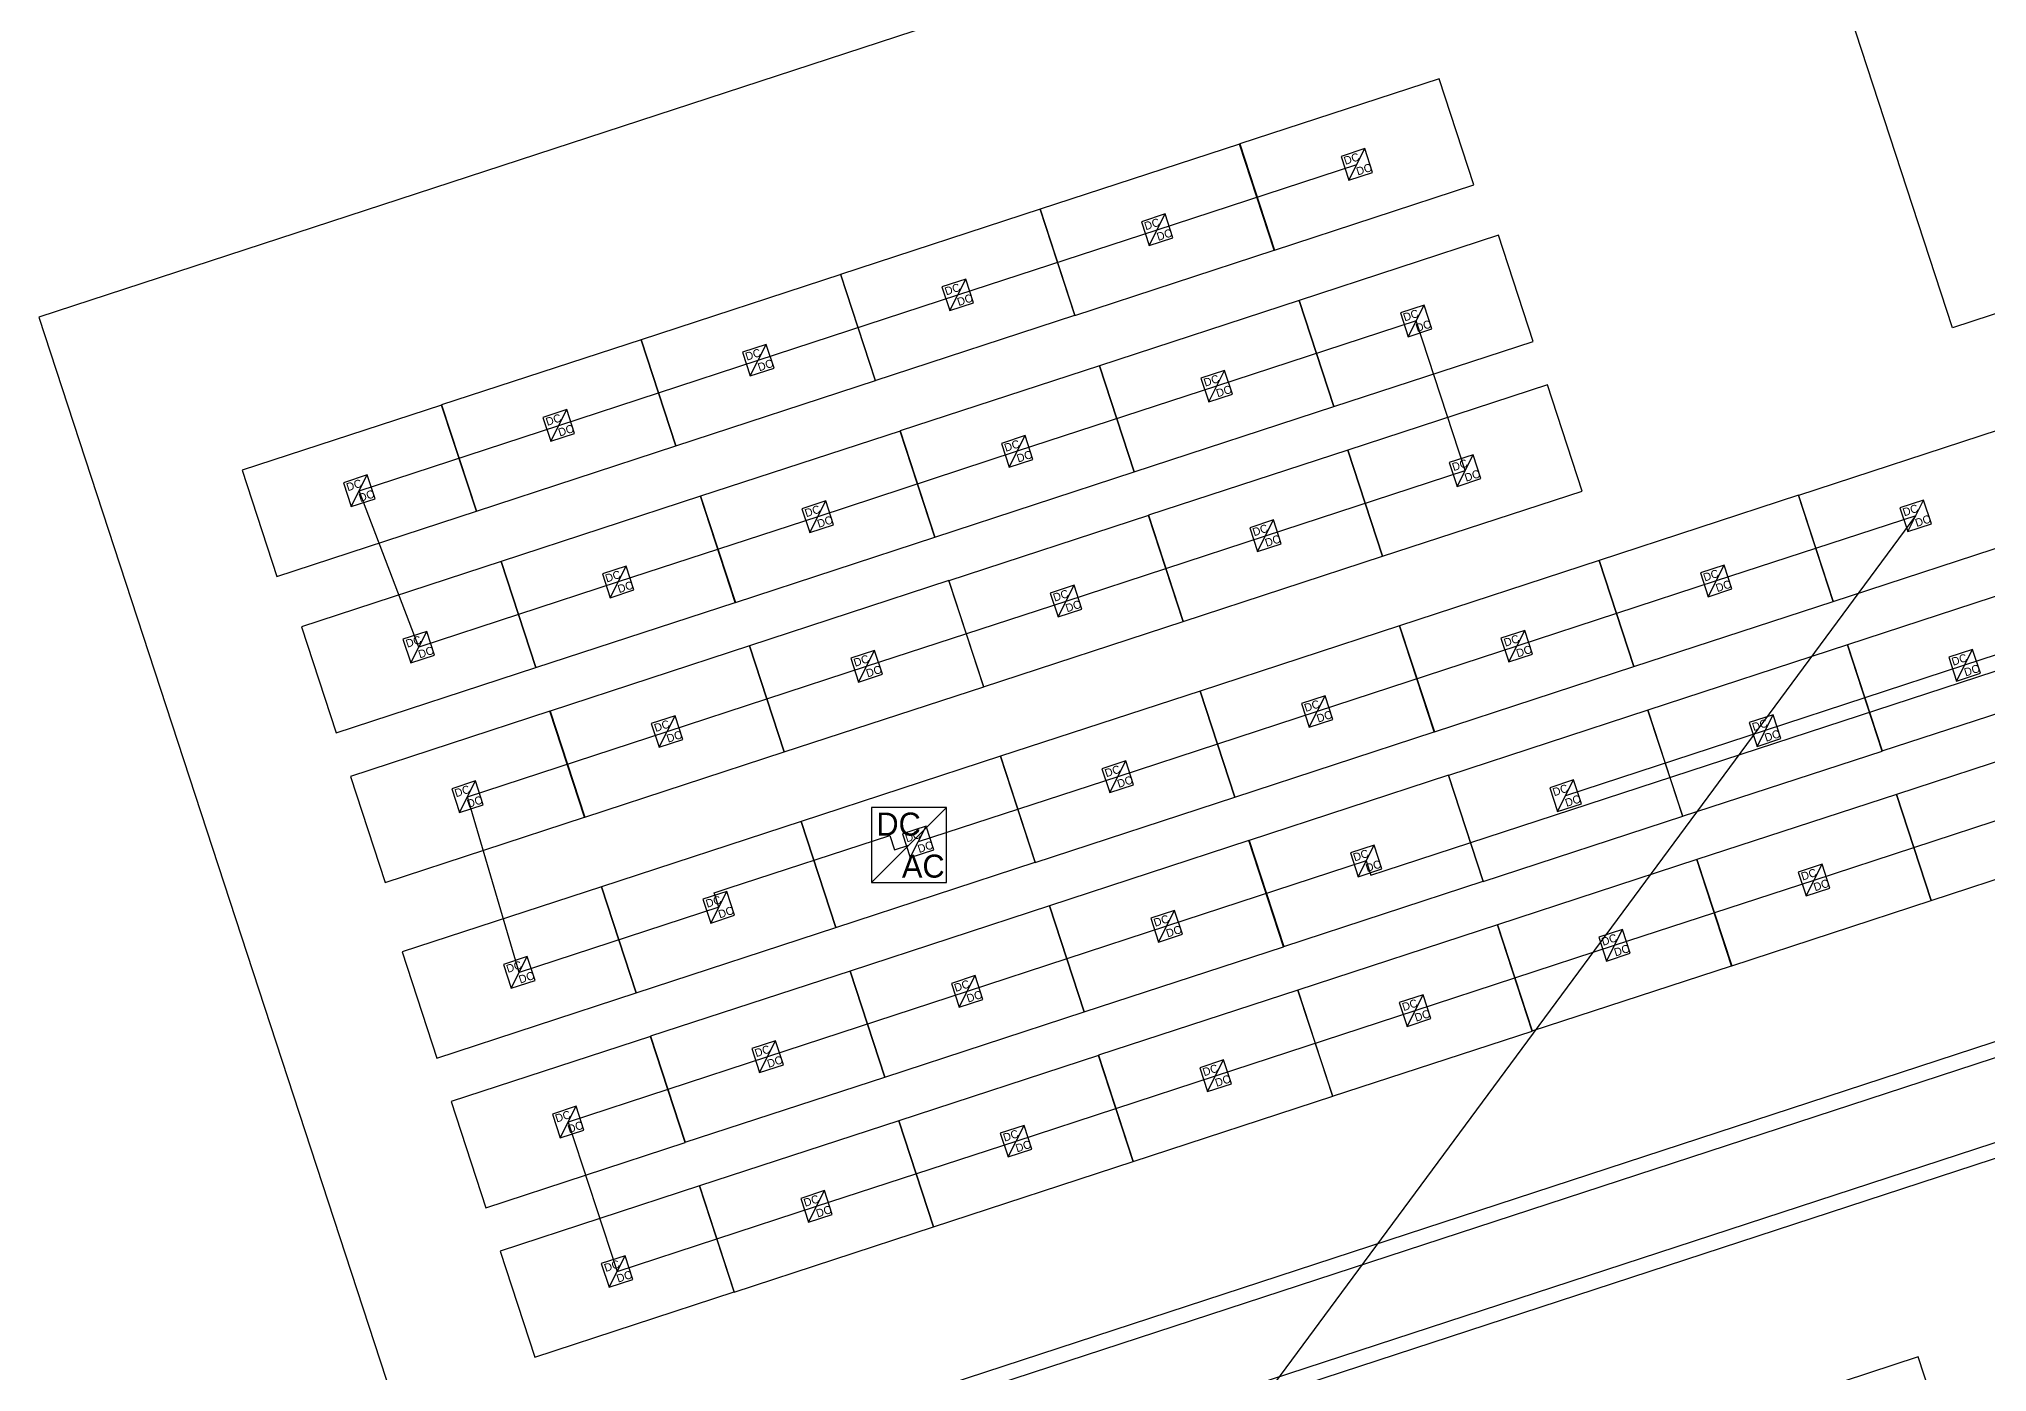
# Model space of a CAD drawing. Header units: feet. Extents: x -377 to 137, y -256 to 143.
# Drawn here: x -179.8 to -116, y -13.4 to 30.3 of the extents above; entities that cross this region are included whole.
import ezdxf

# ---------------------------------------------------------------- set-up
doc = ezdxf.new("R2010")
doc.units = ezdxf.units.FT
for name, color, linetype in [('Buildings', 7, 'CONTINUOUS'), ('Connections', 7, 'CONTINUOUS'), ('Inverters', 7, 'CONTINUOUS'), ('Modules', 7, 'CONTINUOUS'), ('Obstructions', 7, 'CONTINUOUS'), ('Setbacks', 7, 'CONTINUOUS'), ('Strings', 7, 'CONTINUOUS')]:
    doc.layers.add(name, color=color, linetype=linetype)

msp = doc.modelspace()

# ---------------------------------------------------------------- linework, layer by layer
at = {"layer": 'Buildings', "color": 252}
for p, q in [((-123.262, 39.672), (-179.85, 21.164)), ((-117.094, 20.813), (-123.262, 39.672)), ((-90.272, 29.586), (-117.094, 20.813)), ((-179.85, 21.164), (-134.872, -116.347))]:
    msp.add_line(p, q, dxfattribs=at)
at = {"layer": 'Connections', "color": 91}
for p, q in [((-135.705, 3.016), (-112.74, 10.527)), ((-157.243, 2.432), (-151.941, 4.166)), ((-151.941, 4.166), (-151.94, 4.164)), ((-151.94, 4.164), (-151.787, 3.696)), ((-151.787, 3.696), (-151.319, 3.849)), ((-136.325, 3.331), (-136.172, 2.863)), ((-136.172, 2.863), (-135.705, 3.016)), ((-157.71, 2.279), (-157.243, 2.432)), ((-157.557, 1.811), (-157.71, 2.279))]:
    msp.add_line(p, q, dxfattribs=at)
at = {"layer": 'Inverters'}
for p, q in [((-150.089, 5.08), (-152.55, 5.08)), ((-152.55, 5.08), (-152.55, 2.619)), ((-152.55, 2.619), (-150.089, 5.08)), ((-150.089, 2.619), (-150.089, 5.08)), ((-152.55, 2.619), (-150.089, 2.619))]:
    msp.add_line(p, q, dxfattribs=at)
at = {"layer": 'Modules', "color": 254}
for p, q in [((-133.93, 28.985), (-140.472, 26.845)), ((-132.792, 25.506), (-133.93, 28.985)), ((-140.474, 26.841), (-147.016, 24.701)), ((-139.336, 23.362), (-140.474, 26.841)), ((-140.472, 26.845), (-139.334, 23.366)), ((-136.369, 26.693), (-137.149, 26.438)), ((-137.149, 26.438), (-136.894, 25.658)), ((-136.894, 25.658), (-136.369, 26.693)), ((-136.114, 25.913), (-136.369, 26.693)), ((-136.894, 25.658), (-136.114, 25.913)), ((-139.334, 23.366), (-132.792, 25.506)), ((-147.018, 24.705), (-153.561, 22.565)), ((-145.88, 21.225), (-147.018, 24.705)), ((-147.016, 24.701), (-145.878, 21.222)), ((-142.914, 24.549), (-143.693, 24.294)), ((-143.693, 24.294), (-143.438, 23.514)), ((-143.438, 23.514), (-142.914, 24.549)), ((-142.659, 23.769), (-142.914, 24.549)), ((-143.438, 23.514), (-142.659, 23.769)), ((-131.984, 23.85), (-138.526, 21.71)), ((-130.846, 20.371), (-131.984, 23.85)), ((-145.878, 21.222), (-139.336, 23.362)), ((-153.557, 22.564), (-160.099, 20.425)), ((-153.561, 22.565), (-152.422, 19.085)), ((-152.419, 19.085), (-153.557, 22.564)), ((-149.458, 22.412), (-150.238, 22.157)), ((-149.983, 21.378), (-149.458, 22.412)), ((-149.203, 21.633), (-149.458, 22.412)), ((-150.238, 22.157), (-149.983, 21.378)), ((-152.422, 19.085), (-145.88, 21.225)), ((-149.983, 21.378), (-149.203, 21.633)), ((-138.525, 21.71), (-145.067, 19.57)), ((-138.526, 21.71), (-137.388, 18.231)), ((-137.387, 18.23), (-138.525, 21.71)), ((-134.423, 21.558), (-135.203, 21.303)), ((-135.203, 21.303), (-134.948, 20.523)), ((-134.948, 20.523), (-134.423, 21.558)), ((-134.168, 20.778), (-134.423, 21.558)), ((-134.948, 20.523), (-134.168, 20.778)), ((-160.101, 20.424), (-166.643, 18.284)), ((-158.963, 16.945), (-160.101, 20.424)), ((-160.099, 20.425), (-158.961, 16.945)), ((-155.997, 20.272), (-156.776, 20.017)), ((-156.776, 20.017), (-156.521, 19.238)), ((-156.521, 19.238), (-155.997, 20.272)), ((-155.742, 19.493), (-155.997, 20.272)), ((-137.388, 18.231), (-130.846, 20.371)), ((-156.521, 19.238), (-155.742, 19.493)), ((-145.066, 19.573), (-151.609, 17.433)), ((-145.067, 19.57), (-143.929, 16.091)), ((-143.928, 16.094), (-145.066, 19.573)), ((-140.965, 19.417), (-141.744, 19.163)), ((-141.489, 18.383), (-140.965, 19.417)), ((-140.71, 18.638), (-140.965, 19.417)), ((-158.961, 16.945), (-152.419, 19.085)), ((-141.744, 19.163), (-141.489, 18.383)), ((-141.489, 18.383), (-140.71, 18.638)), ((-130.379, 18.941), (-136.921, 16.802)), ((-129.241, 15.462), (-130.379, 18.941)), ((-166.643, 18.28), (-173.185, 16.141)), ((-166.643, 18.284), (-165.505, 14.805)), ((-165.505, 14.801), (-166.643, 18.28)), ((-162.541, 18.132), (-163.321, 17.877)), ((-163.066, 17.097), (-162.541, 18.132)), ((-162.286, 17.352), (-162.541, 18.132)), ((-143.929, 16.091), (-137.387, 18.23)), ((-163.321, 17.877), (-163.066, 17.097)), ((-163.066, 17.097), (-162.286, 17.352)), ((-151.608, 17.429), (-158.15, 15.29)), ((-151.609, 17.433), (-150.471, 13.954)), ((-150.47, 13.95), (-151.608, 17.429)), ((-147.506, 17.281), (-148.286, 17.026)), ((-148.031, 16.246), (-147.506, 17.281)), ((-147.251, 16.501), (-147.506, 17.281)), ((-115.601, 17.459), (-122.143, 15.319)), ((-165.505, 14.805), (-158.963, 16.945)), ((-148.286, 17.026), (-148.031, 16.246)), ((-136.923, 16.805), (-143.465, 14.665)), ((-135.785, 13.326), (-136.923, 16.805)), ((-136.921, 16.802), (-135.783, 13.322)), ((-132.819, 16.649), (-133.598, 16.394)), ((-133.343, 15.615), (-132.819, 16.649)), ((-132.564, 15.87), (-132.819, 16.649)), ((-173.185, 16.141), (-172.047, 12.661)), ((-169.082, 15.988), (-169.862, 15.733)), ((-169.607, 14.954), (-169.082, 15.988)), ((-168.827, 15.208), (-169.082, 15.988)), ((-150.471, 13.954), (-143.928, 16.094)), ((-148.031, 16.246), (-147.251, 16.501)), ((-133.598, 16.394), (-133.343, 15.615)), ((-169.862, 15.733), (-169.607, 14.954)), ((-135.783, 13.322), (-129.241, 15.462)), ((-133.343, 15.615), (-132.564, 15.87)), ((-172.047, 12.661), (-165.505, 14.801)), ((-169.607, 14.954), (-168.827, 15.208)), ((-158.152, 15.289), (-164.694, 13.149)), ((-157.014, 11.81), (-158.152, 15.289)), ((-158.15, 15.29), (-157.012, 11.81)), ((-154.048, 15.137), (-154.827, 14.882)), ((-154.827, 14.882), (-154.572, 14.103)), ((-154.572, 14.103), (-154.048, 15.137)), ((-153.793, 14.358), (-154.048, 15.137)), ((-122.142, 15.322), (-128.684, 13.182)), ((-122.143, 15.319), (-121.005, 11.839)), ((-121.004, 11.843), (-122.142, 15.322)), ((-118.041, 15.166), (-118.82, 14.911)), ((-118.82, 14.911), (-118.565, 14.132)), ((-118.565, 14.132), (-118.041, 15.166)), ((-117.786, 14.387), (-118.041, 15.166)), ((-154.572, 14.103), (-153.793, 14.358)), ((-143.465, 14.661), (-150.007, 12.521)), ((-143.465, 14.665), (-142.327, 11.186)), ((-142.327, 11.182), (-143.465, 14.661)), ((-139.363, 14.513), (-140.143, 14.258)), ((-140.143, 14.258), (-139.888, 13.478)), ((-139.888, 13.478), (-139.363, 14.513)), ((-139.108, 13.733), (-139.363, 14.513)), ((-118.565, 14.132), (-117.786, 14.387)), ((-157.012, 11.81), (-150.47, 13.95)), ((-139.888, 13.478), (-139.108, 13.733)), ((-121.005, 11.839), (-114.463, 13.979)), ((-164.694, 13.149), (-171.236, 11.009)), ((-163.556, 9.67), (-164.694, 13.149)), ((-164.694, 13.149), (-163.556, 9.67)), ((-160.592, 12.997), (-161.372, 12.742)), ((-161.117, 11.962), (-160.592, 12.997)), ((-160.337, 12.217), (-160.592, 12.997)), ((-142.327, 11.186), (-135.785, 13.326)), ((-128.684, 13.182), (-135.226, 11.042)), ((-127.546, 9.703), (-128.684, 13.182)), ((-128.684, 13.182), (-127.546, 9.703)), ((-124.582, 13.03), (-125.362, 12.775)), ((-125.107, 11.995), (-124.582, 13.03)), ((-124.327, 12.25), (-124.582, 13.03)), ((-161.372, 12.742), (-161.117, 11.962)), ((-161.117, 11.962), (-160.337, 12.217)), ((-150.006, 12.524), (-156.548, 10.385)), ((-150.007, 12.521), (-148.869, 9.042)), ((-148.868, 9.045), (-150.006, 12.524)), ((-145.904, 12.369), (-146.684, 12.114)), ((-146.429, 11.334), (-145.904, 12.369)), ((-145.649, 11.589), (-145.904, 12.369)), ((-125.362, 12.775), (-125.107, 11.995)), ((-125.107, 11.995), (-124.327, 12.25)), ((-113.996, 12.557), (-120.538, 10.418)), ((-163.556, 9.67), (-157.014, 11.81)), ((-146.684, 12.114), (-146.429, 11.334)), ((-146.429, 11.334), (-145.649, 11.589)), ((-127.546, 9.703), (-121.004, 11.843)), ((-171.236, 11.009), (-170.098, 7.53)), ((-148.869, 9.042), (-142.327, 11.182)), ((-135.228, 11.042), (-141.77, 8.902)), ((-134.09, 7.562), (-135.228, 11.042)), ((-135.226, 11.042), (-134.088, 7.563)), ((-131.123, 10.89), (-131.903, 10.635)), ((-131.648, 9.855), (-131.123, 10.89)), ((-130.868, 10.11), (-131.123, 10.89)), ((-167.133, 10.857), (-167.913, 10.602)), ((-167.913, 10.602), (-167.658, 9.822)), ((-167.658, 9.822), (-167.133, 10.857)), ((-166.878, 10.077), (-167.133, 10.857)), ((-156.547, 10.384), (-163.09, 8.244)), ((-156.548, 10.385), (-155.41, 6.905)), ((-155.409, 6.905), (-156.547, 10.384)), ((-152.446, 10.232), (-153.225, 9.977)), ((-152.97, 9.198), (-152.446, 10.232)), ((-152.191, 9.453), (-152.446, 10.232)), ((-131.903, 10.635), (-131.648, 9.855)), ((-120.54, 10.413), (-127.083, 8.274)), ((-119.402, 6.934), (-120.54, 10.413)), ((-120.538, 10.418), (-119.4, 6.938)), ((-116.436, 10.265), (-117.215, 10.01)), ((-116.96, 9.23), (-116.436, 10.265)), ((-116.181, 9.485), (-116.436, 10.265)), ((-170.098, 7.53), (-163.556, 9.67)), ((-167.658, 9.822), (-166.878, 10.077)), ((-153.225, 9.977), (-152.97, 9.198)), ((-134.088, 7.563), (-127.546, 9.703)), ((-131.648, 9.855), (-130.868, 10.11)), ((-117.215, 10.01), (-116.96, 9.23)), ((-155.41, 6.905), (-148.868, 9.045)), ((-152.97, 9.198), (-152.191, 9.453)), ((-119.4, 6.938), (-112.858, 9.078)), ((-116.96, 9.23), (-116.181, 9.485)), ((-141.769, 8.901), (-148.312, 6.762)), ((-141.77, 8.902), (-140.632, 5.423)), ((-140.631, 5.422), (-141.769, 8.901)), ((-137.668, 8.749), (-138.447, 8.494)), ((-138.447, 8.494), (-138.192, 7.715)), ((-138.192, 7.715), (-137.668, 8.749)), ((-137.413, 7.97), (-137.668, 8.749)), ((-163.092, 8.244), (-169.634, 6.104)), ((-161.954, 4.765), (-163.092, 8.244)), ((-163.09, 8.244), (-161.952, 4.765)), ((-158.987, 8.092), (-159.767, 7.837)), ((-159.767, 7.837), (-159.512, 7.057)), ((-159.512, 7.057), (-158.987, 8.092)), ((-158.732, 7.312), (-158.987, 8.092)), ((-138.192, 7.715), (-137.413, 7.97)), ((-127.082, 8.277), (-133.624, 6.137)), ((-127.083, 8.274), (-125.945, 4.794)), ((-125.944, 4.798), (-127.082, 8.277)), ((-122.98, 8.121), (-123.76, 7.866)), ((-123.76, 7.866), (-123.505, 7.087)), ((-123.505, 7.087), (-122.98, 8.121)), ((-122.725, 7.342), (-122.98, 8.121)), ((-159.512, 7.057), (-158.732, 7.312)), ((-140.632, 5.423), (-134.09, 7.562)), ((-123.505, 7.087), (-122.725, 7.342)), ((-112.391, 7.652), (-118.934, 5.513)), ((-161.952, 4.765), (-155.409, 6.905)), ((-148.314, 6.765), (-154.856, 4.625)), ((-147.176, 3.286), (-148.314, 6.765)), ((-148.312, 6.762), (-147.174, 3.282)), ((-144.209, 6.609), (-144.989, 6.354)), ((-144.734, 5.575), (-144.209, 6.609)), ((-143.954, 5.83), (-144.209, 6.609)), ((-125.945, 4.794), (-119.402, 6.934)), ((-169.634, 6.104), (-168.496, 2.625)), ((-165.532, 5.952), (-166.311, 5.697)), ((-166.056, 4.917), (-165.532, 5.952)), ((-165.277, 5.172), (-165.532, 5.952)), ((-144.989, 6.354), (-144.734, 5.575)), ((-144.734, 5.575), (-143.954, 5.83)), ((-133.623, 6.14), (-140.165, 4.001)), ((-133.624, 6.137), (-132.486, 2.658)), ((-132.485, 2.661), (-133.623, 6.14)), ((-129.522, 5.985), (-130.301, 5.73)), ((-130.046, 4.95), (-129.522, 5.985)), ((-129.267, 5.205), (-129.522, 5.985)), ((-166.311, 5.697), (-166.056, 4.917)), ((-166.056, 4.917), (-165.277, 5.172)), ((-147.174, 3.282), (-140.631, 5.422)), ((-130.301, 5.73), (-130.046, 4.95)), ((-130.046, 4.95), (-129.267, 5.205)), ((-118.933, 5.512), (-125.475, 3.372)), ((-118.934, 5.513), (-117.796, 2.033)), ((-117.795, 2.033), (-118.933, 5.512)), ((-168.496, 2.625), (-161.954, 4.765)), ((-154.855, 4.621), (-161.397, 2.481)), ((-154.856, 4.625), (-153.718, 1.146)), ((-153.717, 1.142), (-154.855, 4.621)), ((-150.754, 4.473), (-151.533, 4.218)), ((-151.278, 3.438), (-150.754, 4.473)), ((-150.499, 3.693), (-150.754, 4.473)), ((-132.486, 2.658), (-125.944, 4.798)), ((-151.533, 4.218), (-151.278, 3.438)), ((-140.168, 3.997), (-146.71, 1.857)), ((-139.03, 0.517), (-140.168, 3.997)), ((-140.165, 4.001), (-139.027, 0.521)), ((-136.063, 3.848), (-136.843, 3.593)), ((-136.588, 2.814), (-136.063, 3.848)), ((-135.808, 3.069), (-136.063, 3.848)), ((-117.796, 2.033), (-111.253, 4.173)), ((-153.718, 1.146), (-147.176, 3.286)), ((-151.278, 3.438), (-150.499, 3.693)), ((-136.843, 3.593), (-136.588, 2.814)), ((-125.477, 3.372), (-132.019, 1.232)), ((-124.339, -0.107), (-125.477, 3.372)), ((-125.475, 3.372), (-124.337, -0.107)), ((-121.373, 3.22), (-122.152, 2.965)), ((-121.897, 2.185), (-121.373, 3.22)), ((-121.118, 2.44), (-121.373, 3.22)), ((-139.027, 0.521), (-132.485, 2.661)), ((-136.588, 2.814), (-135.808, 3.069)), ((-122.152, 2.965), (-121.897, 2.185)), ((-161.397, 2.485), (-167.939, 0.345)), ((-160.259, -0.995), (-161.397, 2.485)), ((-161.397, 2.481), (-160.259, -0.998)), ((-157.295, 2.329), (-158.075, 2.074)), ((-158.075, 2.074), (-157.82, 1.294)), ((-157.82, 1.294), (-157.295, 2.329)), ((-157.04, 1.549), (-157.295, 2.329)), ((-124.337, -0.107), (-117.795, 2.033)), ((-121.897, 2.185), (-121.118, 2.44)), ((-157.82, 1.294), (-157.04, 1.549)), ((-146.709, 1.86), (-153.251, -0.28)), ((-146.71, 1.857), (-145.572, -1.623)), ((-145.571, -1.619), (-146.709, 1.86)), ((-142.607, 1.704), (-143.387, 1.449)), ((-143.387, 1.449), (-143.132, 0.67)), ((-143.132, 0.67), (-142.607, 1.704)), ((-142.352, 0.925), (-142.607, 1.704)), ((-160.259, -0.998), (-153.717, 1.142)), ((-143.132, 0.67), (-142.352, 0.925)), ((-132.019, 1.232), (-138.561, -0.908)), ((-130.881, -2.248), (-132.019, 1.232)), ((-132.019, 1.232), (-130.881, -2.247)), ((-127.917, 1.08), (-128.697, 0.825)), ((-128.697, 0.825), (-128.442, 0.045)), ((-128.442, 0.045), (-127.917, 1.08)), ((-127.662, 0.3), (-127.917, 1.08)), ((-167.939, 0.345), (-166.801, -3.135)), ((-163.836, 0.192), (-164.616, -0.063)), ((-164.361, -0.842), (-163.836, 0.192)), ((-163.581, -0.587), (-163.836, 0.192)), ((-145.572, -1.623), (-139.03, 0.517)), ((-128.442, 0.045), (-127.662, 0.3)), ((-164.616, -0.063), (-164.361, -0.842)), ((-164.361, -0.842), (-163.581, -0.587)), ((-153.251, -0.28), (-159.793, -2.42)), ((-152.112, -3.76), (-153.251, -0.28)), ((-153.251, -0.28), (-152.113, -3.759)), ((-149.149, -0.432), (-149.928, -0.687)), ((-149.673, -1.467), (-149.149, -0.432)), ((-148.894, -1.212), (-149.149, -0.432)), ((-130.881, -2.247), (-124.339, -0.107)), ((-166.801, -3.135), (-160.259, -0.995)), ((-149.928, -0.687), (-149.673, -1.467)), ((-149.673, -1.467), (-148.894, -1.212)), ((-138.56, -0.905), (-145.102, -3.045)), ((-138.561, -0.908), (-137.423, -4.387)), ((-137.422, -4.384), (-138.56, -0.905)), ((-134.458, -1.06), (-135.238, -1.315)), ((-134.983, -2.095), (-134.458, -1.06)), ((-134.203, -1.84), (-134.458, -1.06)), ((-152.113, -3.759), (-145.571, -1.619)), ((-135.238, -1.315), (-134.983, -2.095)), ((-134.983, -2.095), (-134.203, -1.84)), ((-159.792, -2.424), (-166.334, -4.564)), ((-159.793, -2.42), (-158.655, -5.899)), ((-158.654, -5.903), (-159.792, -2.424)), ((-137.423, -4.387), (-130.881, -2.248)), ((-155.69, -2.572), (-156.47, -2.827)), ((-156.47, -2.827), (-156.215, -3.607)), ((-156.215, -3.607), (-155.69, -2.572)), ((-155.435, -3.352), (-155.69, -2.572)), ((-145.104, -3.052), (-151.647, -5.192)), ((-143.966, -6.532), (-145.104, -3.052)), ((-145.102, -3.045), (-143.964, -6.524)), ((-158.655, -5.899), (-152.112, -3.76)), ((-156.215, -3.607), (-155.435, -3.352)), ((-141, -3.197), (-141.779, -3.452)), ((-141.779, -3.452), (-141.524, -4.232)), ((-141.524, -4.232), (-141, -3.197)), ((-140.745, -3.977), (-141, -3.197)), ((-143.964, -6.524), (-137.422, -4.384)), ((-141.524, -4.232), (-140.745, -3.977)), ((-166.334, -4.564), (-165.196, -8.043)), ((-162.232, -4.716), (-163.011, -4.971)), ((-163.011, -4.971), (-162.756, -5.751)), ((-162.756, -5.751), (-162.232, -4.716)), ((-161.977, -5.496), (-162.232, -4.716)), ((-162.756, -5.751), (-161.977, -5.496)), ((-151.646, -5.189), (-158.188, -7.329)), ((-151.647, -5.192), (-150.508, -8.671)), ((-150.508, -8.668), (-151.646, -5.189)), ((-147.544, -5.345), (-148.324, -5.6)), ((-148.324, -5.6), (-148.069, -6.379)), ((-148.069, -6.379), (-147.544, -5.345)), ((-147.289, -6.124), (-147.544, -5.345)), ((-165.196, -8.043), (-158.654, -5.903)), ((-148.069, -6.379), (-147.289, -6.124)), ((-150.508, -8.671), (-143.966, -6.532)), ((-158.187, -7.325), (-164.729, -9.465)), ((-158.188, -7.329), (-157.05, -10.808)), ((-157.049, -10.805), (-158.187, -7.325)), ((-154.086, -7.481), (-154.865, -7.736)), ((-154.61, -8.516), (-154.086, -7.481)), ((-153.831, -8.261), (-154.086, -7.481)), ((-154.865, -7.736), (-154.61, -8.516)), ((-154.61, -8.516), (-153.831, -8.261)), ((-157.05, -10.808), (-150.508, -8.668)), ((-164.729, -9.465), (-163.591, -12.944)), ((-160.627, -9.618), (-161.407, -9.873)), ((-161.407, -9.873), (-161.152, -10.652)), ((-161.152, -10.652), (-160.627, -9.618)), ((-160.372, -10.397), (-160.627, -9.618)), ((-163.591, -12.944), (-157.049, -10.805)), ((-161.152, -10.652), (-160.372, -10.397)), ((-118.221, -12.939), (-124.763, -15.079)), ((-117.083, -16.418), (-118.221, -12.939))]:
    msp.add_line(p, q, dxfattribs=at)
at = {"layer": 'Obstructions', "color": 252}
for p, q in [((-59.343, 15.31), (-163.833, -18.867)), ((-163.013, -21.376), (-58.523, 12.801))]:
    msp.add_line(p, q, dxfattribs=at)
at = {"layer": 'Setbacks', "color": 2}
for p, q in [((-163.99, -18.389), (-59.499, 15.788)), ((-59.8, 11.854), (-162.857, -21.855))]:
    msp.add_line(p, q, dxfattribs=at)
at = {"layer": 'Strings', "color": 11}
for p, q in [((-143.176, 24.032), (-136.632, 26.175)), ((-149.72, 21.895), (-143.176, 24.032)), ((-156.259, 19.755), (-149.72, 21.895)), ((-134.686, 21.04), (-141.227, 18.9)), ((-133.081, 16.132), (-134.686, 21.04)), ((-162.803, 17.615), (-156.259, 19.755)), ((-141.227, 18.9), (-147.769, 16.764)), ((-169.345, 15.471), (-162.803, 17.615)), ((-147.769, 16.764), (-154.31, 14.62)), ((-139.625, 13.995), (-133.081, 16.132)), ((-167.396, 10.339), (-169.345, 15.471)), ((-154.31, 14.62), (-160.854, 12.48)), ((-147.092, -24.309), (-118.303, 14.649)), ((-118.303, 14.649), (-124.844, 12.512)), ((-146.167, 11.851), (-139.625, 13.995)), ((-160.854, 12.48), (-167.396, 10.339)), ((-124.844, 12.512), (-131.386, 10.372)), ((-152.708, 9.715), (-146.167, 11.851)), ((-110.157, 11.884), (-116.698, 9.748)), ((-131.386, 10.372), (-137.93, 8.232)), ((-159.25, 7.575), (-152.708, 9.715)), ((-116.698, 9.748), (-123.243, 7.604)), ((-137.93, 8.232), (-144.472, 6.092)), ((-165.794, 5.434), (-159.25, 7.575)), ((-123.243, 7.604), (-129.784, 5.467)), ((-144.472, 6.092), (-151.016, 3.955)), ((-164.099, -0.325), (-165.794, 5.434)), ((-121.635, 2.703), (-115.093, 4.843)), ((-136.325, 3.331), (-142.87, 1.187)), ((-128.179, 0.562), (-121.635, 2.703)), ((-157.557, 1.811), (-164.099, -0.325)), ((-142.87, 1.187), (-149.411, -0.95)), ((-134.721, -1.578), (-128.179, 0.562)), ((-149.411, -0.95), (-155.953, -3.09)), ((-141.262, -3.714), (-134.721, -1.578)), ((-155.953, -3.09), (-162.494, -5.234)), ((-147.806, -5.862), (-141.262, -3.714)), ((-162.494, -5.234), (-160.889, -10.135)), ((-154.348, -7.998), (-147.806, -5.862)), ((-160.889, -10.135), (-154.348, -7.998))]:
    msp.add_line(p, q, dxfattribs=at)

# ---------------------------------------------------------------- texts
at = {"layer": 'Inverters'}
for s, p in [('DC', (-152.386, 4.161)), ('AC', (-151.549, 2.783))]:
    msp.add_text(s, height=0.7546, dxfattribs=at).set_placement(p)
at = {"layer": 'Modules'}
for p in [(-137.005, 26.157), (-136.598, 25.807), (-143.55, 24.013), (-143.142, 23.663), (-150.094, 21.876), (-149.686, 21.527), (-135.059, 21.022), (-134.651, 20.672), (-156.633, 19.736), (-156.225, 19.386), (-141.601, 18.882), (-141.193, 18.532), (-163.177, 17.596), (-162.769, 17.246), (-148.142, 16.745), (-147.734, 16.395), (-133.455, 16.113), (-133.047, 15.763), (-169.718, 15.452), (-169.31, 15.102), (-154.684, 14.601), (-118.677, 14.63), (-154.276, 14.251), (-139.999, 13.977), (-118.269, 14.281), (-139.591, 13.627), (-161.228, 12.461), (-125.218, 12.494), (-160.82, 12.111), (-146.54, 11.833), (-124.81, 12.144), (-146.132, 11.483), (-167.769, 10.321), (-167.361, 9.971), (-131.759, 10.354), (-131.352, 10.004), (-153.082, 9.696), (-152.674, 9.346), (-117.072, 9.729), (-116.664, 9.379), (-138.304, 8.213), (-159.623, 7.556), (-137.896, 7.864), (-123.616, 7.585), (-159.215, 7.206), (-123.208, 7.235), (-144.845, 6.073), (-166.168, 5.416), (-144.437, 5.723), (-130.158, 5.449), (-165.76, 5.066), (-129.75, 5.099), (-151.389, 3.937), (-150.982, 3.587), (-136.699, 3.312), (-136.291, 2.962), (-122.009, 2.684), (-121.601, 2.334), (-157.931, 1.793), (-157.523, 1.443), (-143.243, 1.168), (-142.835, 0.818), (-128.553, 0.544), (-164.472, -0.344), (-128.145, 0.194), (-164.064, -0.694), (-149.785, -0.968), (-149.377, -1.318), (-135.094, -1.596), (-134.686, -1.946), (-156.326, -3.108), (-155.918, -3.458), (-141.636, -3.733), (-141.228, -4.083), (-162.868, -5.252), (-162.46, -5.602), (-148.18, -5.88), (-147.772, -6.23), (-154.721, -8.017), (-154.314, -8.367), (-161.263, -10.154), (-160.855, -10.503)]:
    msp.add_text('DC', height=0.2625, rotation=18.11192, dxfattribs=at).set_placement(p)

doc.saveas('drawing.dxf')
